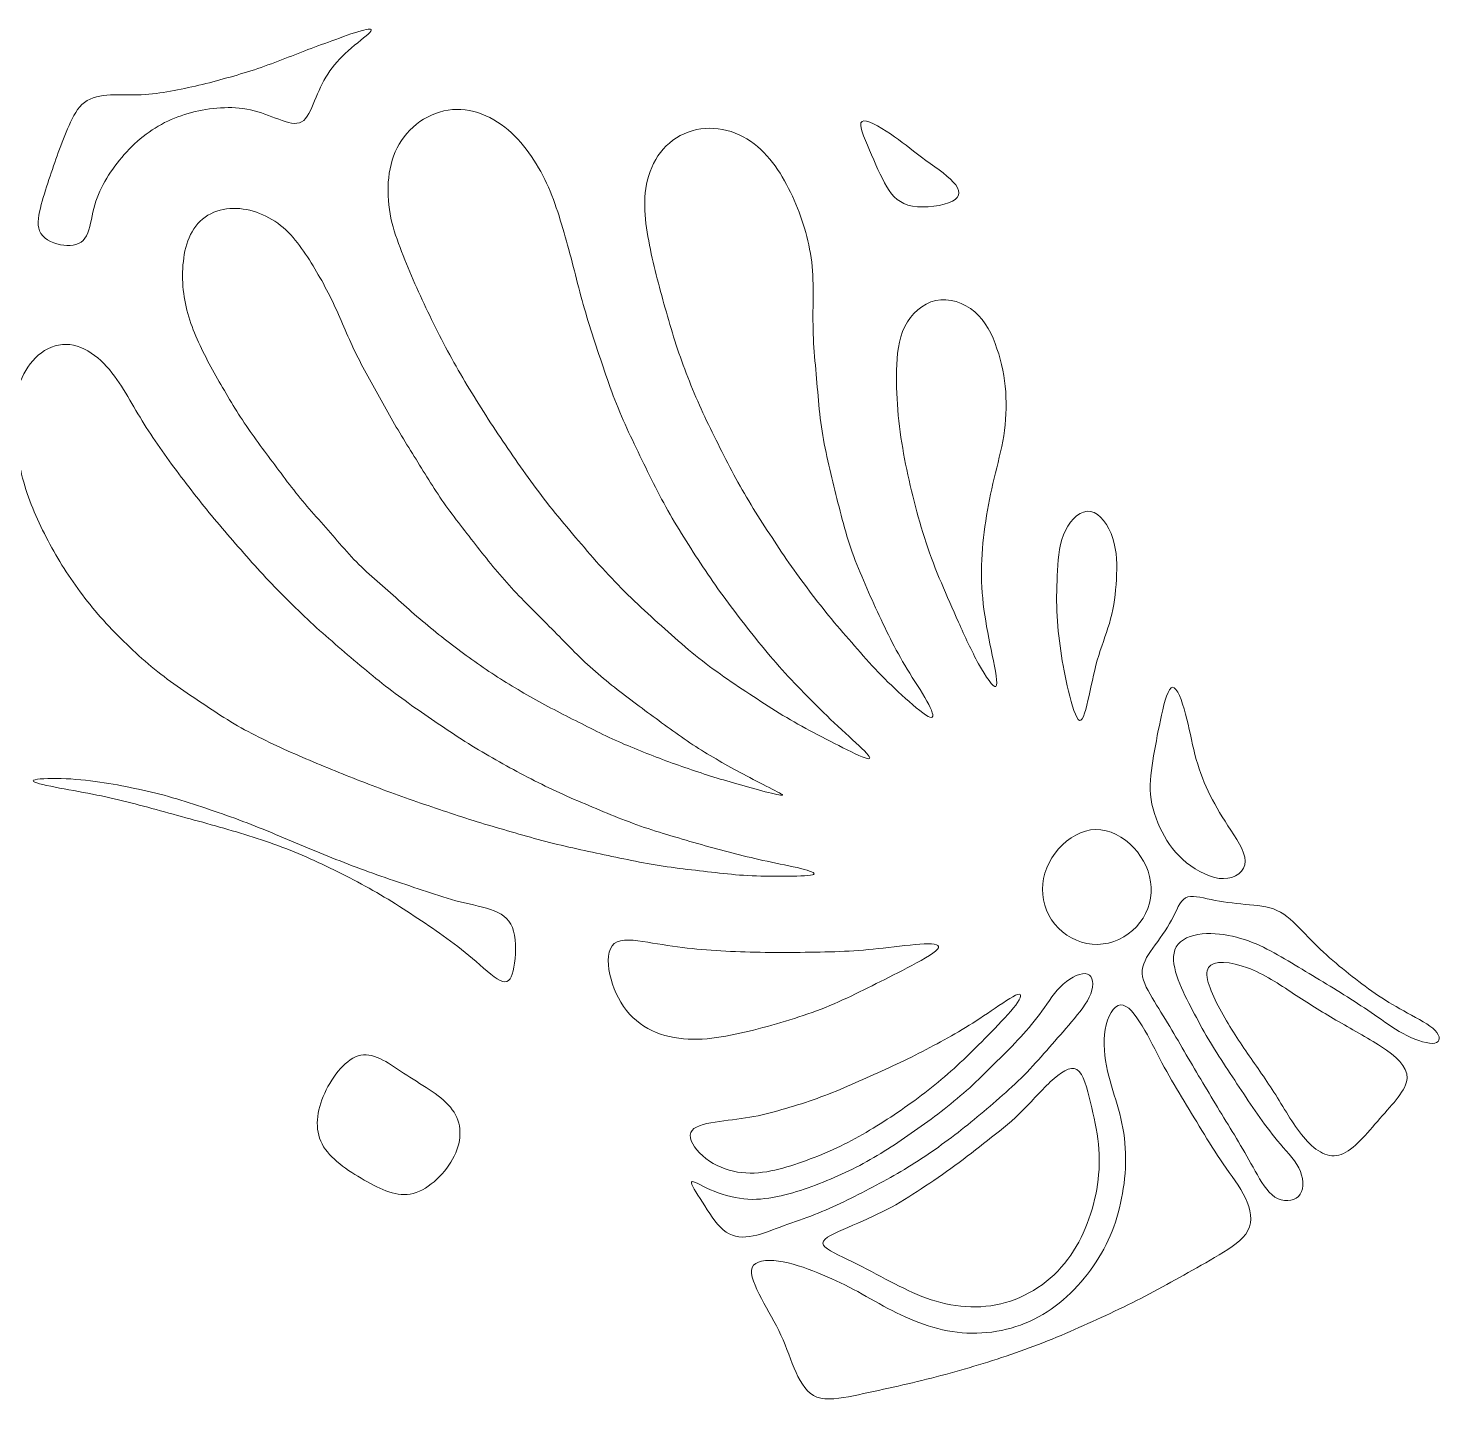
# Model space of a CAD drawing. Header units: inches. Extents: x 36 to 189, y -75 to 56.
# Drawn here: x 75.443 to 77.058, y 50.448 to 52.018 of the extents above; entities that cross this region are included whole.
import ezdxf

# ---------------------------------------------------------------- set-up
doc = ezdxf.new("R2010")
doc.units = ezdxf.units.IN
doc.layers.add('13_CONCEPT_ICON', color=7, linetype='Continuous', lineweight=15)

# ---------------------------------------------------------------- blocks, each defined once
blk = doc.blocks.new('CONCEPT_ICON_01_SCALLOP')
at = {"layer": '13_CONCEPT_ICON'}
for points, knots in [([(49.3286, 43.9895), (49.3022, 44.0313), (49.3108, 44.0896), (49.3253, 44.1496), (49.3397, 44.2096), (49.36, 44.2713), (49.3795, 44.3302), (49.399, 44.3891), (49.4178, 44.4452), (49.4383, 44.5022), (49.4589, 44.5592), (49.4812, 44.6171), (49.5066, 44.6737), (49.532, 44.7303), (49.5604, 44.7854), (49.6039, 44.8187), (49.6474, 44.852), (49.706, 44.8634), (49.7689, 44.8666), (49.8319, 44.8697), (49.8992, 44.8645), (49.9631, 44.8669), (50.0271, 44.8692), (50.0875, 44.8791), (50.1478, 44.8901), (50.208, 44.9011), (50.2679, 44.9133), (50.3273, 44.9272), (50.3866, 44.9412), (50.4454, 44.9569), (50.5039, 44.9733), (50.5624, 44.9896), (50.6206, 45.0066), (50.6783, 45.0258), (50.7359, 45.0449), (50.793, 45.0661), (50.8494, 45.0877), (50.9058, 45.1092), (50.9614, 45.131), (51.0173, 45.1524), (51.0731, 45.1737), (51.1291, 45.1945), (51.1925, 45.2174), (51.2558, 45.2404), (51.3266, 45.2655), (51.3701, 45.2767), (51.4136, 45.2879), (51.4298, 45.2851), (51.4075, 45.2612), (51.3852, 45.2373), (51.3244, 45.1924), (51.2723, 45.1459), (51.2202, 45.0995), (51.1769, 45.0516), (51.1425, 44.9984), (51.1082, 44.9452), (51.083, 44.8868), (51.0594, 44.8293), (51.0357, 44.7718), (51.0137, 44.7153), (50.977, 44.6952), (50.9404, 44.6751), (50.889, 44.6915), (50.8327, 44.7121), (50.7765, 44.7328), (50.7152, 44.7578), (50.653, 44.7716), (50.5907, 44.7854), (50.5274, 44.788), (50.4649, 44.7842), (50.4023, 44.7804), (50.3406, 44.7702), (50.2813, 44.7547), (50.222, 44.7391), (50.1651, 44.7182), (50.1108, 44.6907), (50.0564, 44.6631), (50.0046, 44.6289), (49.9566, 44.5886), (49.9086, 44.5482), (49.8645, 44.5016), (49.825, 44.453), (49.7854, 44.4043), (49.7505, 44.3536), (49.7221, 44.2993), (49.6937, 44.245), (49.6718, 44.1872), (49.6574, 44.1254), (49.6429, 44.0637), (49.6359, 43.998), (49.6073, 43.9592), (49.5787, 43.9204), (49.5284, 43.9085), (49.4725, 43.9153), (49.4166, 43.9221), (49.3551, 43.9476), (49.3286, 43.9895)], [0, 0, 0, 0, 0.03125, 0.03125, 0.03125, 0.0625, 0.0625, 0.0625, 0.09375, 0.09375, 0.09375, 0.125, 0.125, 0.125, 0.15625, 0.15625, 0.15625, 0.1875, 0.1875, 0.1875, 0.21875, 0.21875, 0.21875, 0.25, 0.25, 0.25, 0.28125, 0.28125, 0.28125, 0.3125, 0.3125, 0.3125, 0.34375, 0.34375, 0.34375, 0.375, 0.375, 0.375, 0.40625, 0.40625, 0.40625, 0.4375, 0.4375, 0.4375, 0.46875, 0.46875, 0.46875, 0.5, 0.5, 0.5, 0.53125, 0.53125, 0.53125, 0.5625, 0.5625, 0.5625, 0.59375, 0.59375, 0.59375, 0.625, 0.625, 0.625, 0.65625, 0.65625, 0.65625, 0.6875, 0.6875, 0.6875, 0.71875, 0.71875, 0.71875, 0.75, 0.75, 0.75, 0.78125, 0.78125, 0.78125, 0.8125, 0.8125, 0.8125, 0.84375, 0.84375, 0.84375, 0.875, 0.875, 0.875, 0.90625, 0.90625, 0.90625, 0.9375, 0.9375, 0.9375, 0.96875, 0.96875, 0.96875, 1, 1, 1, 1]), ([(51.9301, 44.7733), (52.0025, 44.7795), (52.0758, 44.7647), (52.1428, 44.7346), (52.2099, 44.7045), (52.2708, 44.6592), (52.3239, 44.6064), (52.3769, 44.5536), (52.4221, 44.4934), (52.4608, 44.4298), (52.4995, 44.3662), (52.5317, 44.2994), (52.5588, 44.2308), (52.5859, 44.1622), (52.6078, 44.0919), (52.6286, 44.0212), (52.6494, 43.9505), (52.669, 43.8794), (52.6876, 43.808), (52.7062, 43.7365), (52.7239, 43.6647), (52.7432, 43.5934), (52.7626, 43.5222), (52.7836, 43.4515), (52.8058, 43.3813), (52.828, 43.3111), (52.8513, 43.2413), (52.8748, 43.1715), (52.8982, 43.1018), (52.9219, 43.0321), (52.948, 42.9633), (52.9742, 42.8944), (53.0029, 42.8265), (53.0333, 42.7592), (53.0638, 42.6919), (53.096, 42.6253), (53.1284, 42.5587), (53.1609, 42.492), (53.1936, 42.4255), (53.2277, 42.3596), (53.2618, 42.2938), (53.2973, 42.2286), (53.3351, 42.1647), (53.3728, 42.1007), (53.4129, 42.0378), (53.4534, 41.9752), (53.4938, 41.9126), (53.5347, 41.8502), (53.5773, 41.7887), (53.62, 41.7272), (53.6643, 41.6666), (53.7097, 41.6065), (53.7551, 41.5463), (53.8016, 41.4867), (53.849, 41.4274), (53.8965, 41.3681), (53.9449, 41.3092), (53.9958, 41.252), (54.0467, 41.1948), (54.1001, 41.1395), (54.1536, 41.0845), (54.2071, 41.0294), (54.2606, 40.9748), (54.3217, 40.9168), (54.3829, 40.8588), (54.4515, 40.7976), (54.5016, 40.7498), (54.5517, 40.7019), (54.5831, 40.6675), (54.5632, 40.6674), (54.5432, 40.6674), (54.4719, 40.7017), (54.4002, 40.7374), (54.3286, 40.7731), (54.2566, 40.8102), (54.1893, 40.8464), (54.1221, 40.8826), (54.0596, 40.9179), (53.9972, 40.9561), (53.9348, 40.9943), (53.8725, 41.0354), (53.8102, 41.0765), (53.748, 41.1177), (53.6856, 41.1588), (53.6246, 41.2021), (53.5636, 41.2454), (53.5038, 41.291), (53.4454, 41.3393), (53.3871, 41.3876), (53.3301, 41.4387), (53.273, 41.4897), (53.2159, 41.5407), (53.1587, 41.5916), (53.1025, 41.6447), (53.0462, 41.6978), (52.9908, 41.753), (52.9376, 41.8094), (52.8845, 41.8657), (52.8335, 41.9232), (52.7835, 41.981), (52.7334, 42.0388), (52.6843, 42.097), (52.6356, 42.1554), (52.587, 42.2138), (52.5388, 42.2724), (52.493, 42.3323), (52.4472, 42.3922), (52.4038, 42.4532), (52.3608, 42.5146), (52.3179, 42.5759), (52.2754, 42.6375), (52.2338, 42.6995), (52.1922, 42.7614), (52.1513, 42.8238), (52.1115, 42.8868), (52.0717, 42.9497), (52.033, 43.0132), (51.9955, 43.0773), (51.958, 43.1413), (51.9217, 43.206), (51.8869, 43.2715), (51.8522, 43.337), (51.819, 43.4033), (51.7868, 43.47), (51.7547, 43.5367), (51.7236, 43.6038), (51.6939, 43.6713), (51.6642, 43.7388), (51.6359, 43.8067), (51.6093, 43.8753), (51.5826, 43.9439), (51.5576, 44.0132), (51.5419, 44.0866), (51.5263, 44.1599), (51.52, 44.2374), (51.5253, 44.3135), (51.5306, 44.3897), (51.5474, 44.4645), (51.5809, 44.5307), (51.6143, 44.597), (51.6643, 44.6547), (51.7252, 44.6972), (51.786, 44.7397), (51.8576, 44.7671), (51.9301, 44.7733)], [0, 0, 0, 0, 0.020833, 0.020833, 0.020833, 0.041667, 0.041667, 0.041667, 0.0625, 0.0625, 0.0625, 0.083333, 0.083333, 0.083333, 0.104167, 0.104167, 0.104167, 0.125, 0.125, 0.125, 0.145833, 0.145833, 0.145833, 0.166667, 0.166667, 0.166667, 0.1875, 0.1875, 0.1875, 0.208333, 0.208333, 0.208333, 0.229167, 0.229167, 0.229167, 0.25, 0.25, 0.25, 0.270833, 0.270833, 0.270833, 0.291667, 0.291667, 0.291667, 0.3125, 0.3125, 0.3125, 0.333333, 0.333333, 0.333333, 0.354167, 0.354167, 0.354167, 0.375, 0.375, 0.375, 0.395833, 0.395833, 0.395833, 0.416667, 0.416667, 0.416667, 0.4375, 0.4375, 0.4375, 0.458333, 0.458333, 0.458333, 0.479167, 0.479167, 0.479167, 0.5, 0.5, 0.5, 0.520833, 0.520833, 0.520833, 0.541667, 0.541667, 0.541667, 0.5625, 0.5625, 0.5625, 0.583333, 0.583333, 0.583333, 0.604167, 0.604167, 0.604167, 0.625, 0.625, 0.625, 0.645833, 0.645833, 0.645833, 0.666667, 0.666667, 0.666667, 0.6875, 0.6875, 0.6875, 0.708333, 0.708333, 0.708333, 0.729167, 0.729167, 0.729167, 0.75, 0.75, 0.75, 0.770833, 0.770833, 0.770833, 0.791667, 0.791667, 0.791667, 0.8125, 0.8125, 0.8125, 0.833333, 0.833333, 0.833333, 0.854167, 0.854167, 0.854167, 0.875, 0.875, 0.875, 0.895833, 0.895833, 0.895833, 0.916667, 0.916667, 0.916667, 0.9375, 0.9375, 0.9375, 0.958333, 0.958333, 0.958333, 0.979167, 0.979167, 0.979167, 1, 1, 1, 1]), ([(53.4464, 44.64), (53.5169, 44.6605), (53.5943, 44.6599), (53.6658, 44.6416), (53.7373, 44.6233), (53.803, 44.5873), (53.8593, 44.5397), (53.9155, 44.4921), (53.9624, 44.4331), (54.002, 44.3707), (54.0416, 44.3084), (54.0741, 44.2428), (54.102, 44.1758), (54.13, 44.1089), (54.1534, 44.0405), (54.1715, 43.9703), (54.1895, 43.9), (54.2021, 43.8279), (54.2075, 43.7533), (54.213, 43.6787), (54.2112, 43.6016), (54.2106, 43.5248), (54.21, 43.4481), (54.2105, 43.3716), (54.2146, 43.2964), (54.2188, 43.2212), (54.2265, 43.1472), (54.2331, 43.0728), (54.2397, 42.9984), (54.245, 42.9237), (54.2534, 42.85), (54.2618, 42.7763), (54.2732, 42.7037), (54.2873, 42.632), (54.3015, 42.5603), (54.3185, 42.4895), (54.3356, 42.4188), (54.3528, 42.3482), (54.3702, 42.2776), (54.3886, 42.2074), (54.407, 42.1371), (54.4265, 42.0672), (54.4498, 41.9988), (54.4732, 41.9303), (54.5004, 41.8632), (54.529, 41.7965), (54.5576, 41.7297), (54.5875, 41.6632), (54.6178, 41.5974), (54.6482, 41.5317), (54.679, 41.4667), (54.712, 41.4029), (54.7449, 41.3391), (54.78, 41.2766), (54.8222, 41.2083), (54.8644, 41.1401), (54.9136, 41.0663), (54.9421, 41.0113), (54.9706, 40.9564), (54.9784, 40.9204), (54.95, 40.9299), (54.9215, 40.9394), (54.8569, 40.9945), (54.7955, 41.0495), (54.7341, 41.1045), (54.676, 41.1595), (54.6231, 41.2147), (54.5702, 41.2699), (54.5225, 41.3252), (54.4736, 41.3812), (54.4248, 41.4372), (54.3748, 41.4939), (54.3271, 41.5516), (54.2794, 41.6093), (54.234, 41.6681), (54.1893, 41.7272), (54.1447, 41.7863), (54.1006, 41.8457), (54.0586, 41.906), (54.0165, 41.9664), (53.9764, 42.0276), (53.9366, 42.0891), (53.8967, 42.1505), (53.857, 42.2121), (53.8188, 42.2745), (53.7806, 42.3368), (53.7439, 42.3998), (53.7094, 42.464), (53.6749, 42.5282), (53.6426, 42.5935), (53.6103, 42.6588), (53.5779, 42.724), (53.5455, 42.7893), (53.5149, 42.8552), (53.4844, 42.9211), (53.4557, 42.9877), (53.4289, 43.0549), (53.402, 43.1221), (53.3772, 43.19), (53.3543, 43.2587), (53.3315, 43.3273), (53.3108, 43.3967), (53.2907, 43.4662), (53.2705, 43.5358), (53.251, 43.6055), (53.2327, 43.6756), (53.2145, 43.7457), (53.1976, 43.8162), (53.1824, 43.8882), (53.1672, 43.9601), (53.1539, 44.0334), (53.1486, 44.1078), (53.1434, 44.1822), (53.1463, 44.2577), (53.1643, 44.3294), (53.1822, 44.4011), (53.2153, 44.4689), (53.2637, 44.5236), (53.3121, 44.5782), (53.3758, 44.6196), (53.4464, 44.64)], [0, 0, 0, 0, 0.025, 0.025, 0.025, 0.05, 0.05, 0.05, 0.075, 0.075, 0.075, 0.1, 0.1, 0.1, 0.125, 0.125, 0.125, 0.15, 0.15, 0.15, 0.175, 0.175, 0.175, 0.2, 0.2, 0.2, 0.225, 0.225, 0.225, 0.25, 0.25, 0.25, 0.275, 0.275, 0.275, 0.3, 0.3, 0.3, 0.325, 0.325, 0.325, 0.35, 0.35, 0.35, 0.375, 0.375, 0.375, 0.4, 0.4, 0.4, 0.425, 0.425, 0.425, 0.45, 0.45, 0.45, 0.475, 0.475, 0.475, 0.5, 0.5, 0.5, 0.525, 0.525, 0.525, 0.55, 0.55, 0.55, 0.575, 0.575, 0.575, 0.6, 0.6, 0.6, 0.625, 0.625, 0.625, 0.65, 0.65, 0.65, 0.675, 0.675, 0.675, 0.7, 0.7, 0.7, 0.725, 0.725, 0.725, 0.75, 0.75, 0.75, 0.775, 0.775, 0.775, 0.8, 0.8, 0.8, 0.825, 0.825, 0.825, 0.85, 0.85, 0.85, 0.875, 0.875, 0.875, 0.9, 0.9, 0.9, 0.925, 0.925, 0.925, 0.95, 0.95, 0.95, 0.975, 0.975, 0.975, 1, 1, 1, 1]), ([(54.5204, 44.6979), (54.496, 44.6811), (54.532, 44.6003), (54.5676, 44.5175), (54.6033, 44.4346), (54.6386, 44.3498), (54.6775, 44.2854), (54.7165, 44.2211), (54.7591, 44.1773), (54.8389, 44.1631), (54.9188, 44.1489), (55.0359, 44.1643), (55.0919, 44.1935), (55.1479, 44.2226), (55.1428, 44.2656), (55.0978, 44.3148), (55.0529, 44.3641), (54.9681, 44.4198), (54.8976, 44.4718), (54.827, 44.5238), (54.7707, 44.5722), (54.7001, 44.6199), (54.6296, 44.6677), (54.5448, 44.7148), (54.5204, 44.6979)], [0, 0, 0, 0, 0.125, 0.125, 0.125, 0.25, 0.25, 0.25, 0.375, 0.375, 0.375, 0.5, 0.5, 0.5, 0.625, 0.625, 0.625, 0.75, 0.75, 0.75, 0.875, 0.875, 0.875, 1, 1, 1, 1]), ([(50.5449, 44.1485), (50.6014, 44.1496), (50.658, 44.1378), (50.7117, 44.1168), (50.7653, 44.0957), (50.816, 44.0653), (50.8604, 44.0273), (50.9048, 43.9892), (50.9429, 43.9436), (50.9772, 43.8958), (51.0115, 43.8481), (51.0421, 43.7983), (51.0715, 43.7481), (51.1008, 43.6979), (51.1288, 43.6473), (51.1546, 43.5957), (51.1804, 43.5442), (51.204, 43.4916), (51.227, 43.4388), (51.25, 43.386), (51.2724, 43.333), (51.2967, 43.2807), (51.3211, 43.2285), (51.3474, 43.1769), (51.3749, 43.1259), (51.4023, 43.075), (51.4309, 43.0247), (51.4589, 42.974), (51.4868, 42.9234), (51.5141, 42.8724), (51.5427, 42.822), (51.5713, 42.7717), (51.6013, 42.722), (51.6317, 42.6725), (51.662, 42.623), (51.6927, 42.5738), (51.7232, 42.5245), (51.7537, 42.4751), (51.7841, 42.4256), (51.8157, 42.3768), (51.8474, 42.328), (51.8805, 42.2799), (51.9152, 42.2326), (51.9499, 42.1853), (51.9862, 42.1389), (52.0224, 42.0923), (52.0585, 42.0458), (52.0945, 41.9991), (52.1312, 41.9528), (52.1679, 41.9064), (52.2052, 41.8604), (52.2442, 41.8153), (52.2833, 41.7702), (52.3241, 41.726), (52.3663, 41.6826), (52.4084, 41.6392), (52.4519, 41.5965), (52.495, 41.5536), (52.5381, 41.5106), (52.5807, 41.4673), (52.6232, 41.4238), (52.6658, 41.3803), (52.7081, 41.3365), (52.7516, 41.2948), (52.7952, 41.2532), (52.8399, 41.2137), (52.8855, 41.1758), (52.9311, 41.1379), (52.9776, 41.1018), (53.0242, 41.0661), (53.0709, 41.0304), (53.1177, 40.9952), (53.1648, 40.9605), (53.2119, 40.9258), (53.2592, 40.8915), (53.3067, 40.8572), (53.3542, 40.8229), (53.4019, 40.7885), (53.4504, 40.7564), (53.4989, 40.7244), (53.5483, 40.6946), (53.5977, 40.6661), (53.6471, 40.6376), (53.6965, 40.6103), (53.7502, 40.5812), (53.8038, 40.5521), (53.8617, 40.5212), (53.9144, 40.4946), (53.9672, 40.468), (54.0149, 40.4458), (54.0185, 40.4389), (54.0222, 40.432), (53.9818, 40.4405), (53.9291, 40.454), (53.8764, 40.4675), (53.8114, 40.486), (53.7517, 40.5029), (53.692, 40.5198), (53.6375, 40.535), (53.5834, 40.5517), (53.5293, 40.5683), (53.4755, 40.5864), (53.4214, 40.605), (53.3674, 40.6236), (53.3132, 40.6427), (53.2594, 40.6628), (53.2056, 40.6829), (53.1522, 40.704), (53.099, 40.7257), (53.0459, 40.7474), (52.9929, 40.7696), (52.9407, 40.7938), (52.8884, 40.818), (52.8368, 40.8441), (52.7852, 40.8701), (52.7336, 40.8961), (52.6819, 40.9219), (52.6305, 40.9484), (52.5792, 40.9748), (52.5281, 41.0019), (52.4775, 41.0297), (52.4269, 41.0576), (52.3767, 41.0862), (52.327, 41.1159), (52.2774, 41.1456), (52.2282, 41.1764), (52.1797, 41.2084), (52.1312, 41.2405), (52.0833, 41.2738), (52.036, 41.308), (51.9886, 41.3422), (51.9417, 41.3773), (51.8952, 41.4133), (51.8488, 41.4493), (51.8029, 41.4864), (51.7575, 41.5244), (51.712, 41.5624), (51.6671, 41.6014), (51.6226, 41.6414), (51.5782, 41.6813), (51.5342, 41.7223), (51.4893, 41.7618), (51.4443, 41.8014), (51.3984, 41.8395), (51.3553, 41.8807), (51.3121, 41.922), (51.2718, 41.9663), (51.2323, 42.0113), (51.1928, 42.0562), (51.1541, 42.1018), (51.1146, 42.1467), (51.075, 42.1917), (51.0347, 42.2359), (50.9964, 42.2813), (50.9582, 42.3267), (50.9221, 42.3732), (50.8866, 42.42), (50.8511, 42.4669), (50.8162, 42.514), (50.7811, 42.5611), (50.7459, 42.6081), (50.7106, 42.655), (50.6766, 42.7026), (50.6426, 42.7502), (50.6099, 42.7984), (50.5787, 42.8474), (50.5475, 42.8964), (50.5178, 42.9462), (50.4885, 42.9962), (50.4592, 43.0462), (50.4302, 43.0964), (50.4027, 43.1472), (50.3752, 43.1979), (50.3492, 43.2492), (50.3256, 43.3015), (50.302, 43.3538), (50.2808, 43.4071), (50.264, 43.4622), (50.2472, 43.5172), (50.2348, 43.5739), (50.2286, 43.633), (50.2224, 43.6921), (50.2224, 43.7534), (50.2291, 43.8133), (50.2357, 43.8732), (50.2489, 43.9316), (50.2745, 43.9823), (50.3, 44.0331), (50.3377, 44.0762), (50.3848, 44.1048), (50.4319, 44.1334), (50.4883, 44.1474), (50.5449, 44.1485)], [0, 0, 0, 0, 0.015625, 0.015625, 0.015625, 0.03125, 0.03125, 0.03125, 0.046875, 0.046875, 0.046875, 0.0625, 0.0625, 0.0625, 0.078125, 0.078125, 0.078125, 0.09375, 0.09375, 0.09375, 0.109375, 0.109375, 0.109375, 0.125, 0.125, 0.125, 0.140625, 0.140625, 0.140625, 0.15625, 0.15625, 0.15625, 0.171875, 0.171875, 0.171875, 0.1875, 0.1875, 0.1875, 0.203125, 0.203125, 0.203125, 0.21875, 0.21875, 0.21875, 0.234375, 0.234375, 0.234375, 0.25, 0.25, 0.25, 0.265625, 0.265625, 0.265625, 0.28125, 0.28125, 0.28125, 0.296875, 0.296875, 0.296875, 0.3125, 0.3125, 0.3125, 0.328125, 0.328125, 0.328125, 0.34375, 0.34375, 0.34375, 0.359375, 0.359375, 0.359375, 0.375, 0.375, 0.375, 0.390625, 0.390625, 0.390625, 0.40625, 0.40625, 0.40625, 0.421875, 0.421875, 0.421875, 0.4375, 0.4375, 0.4375, 0.453125, 0.453125, 0.453125, 0.46875, 0.46875, 0.46875, 0.484375, 0.484375, 0.484375, 0.5, 0.5, 0.5, 0.515625, 0.515625, 0.515625, 0.53125, 0.53125, 0.53125, 0.546875, 0.546875, 0.546875, 0.5625, 0.5625, 0.5625, 0.578125, 0.578125, 0.578125, 0.59375, 0.59375, 0.59375, 0.609375, 0.609375, 0.609375, 0.625, 0.625, 0.625, 0.640625, 0.640625, 0.640625, 0.65625, 0.65625, 0.65625, 0.671875, 0.671875, 0.671875, 0.6875, 0.6875, 0.6875, 0.703125, 0.703125, 0.703125, 0.71875, 0.71875, 0.71875, 0.734375, 0.734375, 0.734375, 0.75, 0.75, 0.75, 0.765625, 0.765625, 0.765625, 0.78125, 0.78125, 0.78125, 0.796875, 0.796875, 0.796875, 0.8125, 0.8125, 0.8125, 0.828125, 0.828125, 0.828125, 0.84375, 0.84375, 0.84375, 0.859375, 0.859375, 0.859375, 0.875, 0.875, 0.875, 0.890625, 0.890625, 0.890625, 0.90625, 0.90625, 0.90625, 0.921875, 0.921875, 0.921875, 0.9375, 0.9375, 0.9375, 0.953125, 0.953125, 0.953125, 0.96875, 0.96875, 0.96875, 0.984375, 0.984375, 0.984375, 1, 1, 1, 1]), ([(54.987, 43.5653), (55.0705, 43.5831), (55.1652, 43.5534), (55.2335, 43.4952), (55.3019, 43.4369), (55.3438, 43.3501), (55.3738, 43.2612), (55.4039, 43.1723), (55.422, 43.0812), (55.4288, 42.9885), (55.4355, 42.8959), (55.4308, 42.8016), (55.4162, 42.7103), (55.4016, 42.619), (55.3771, 42.5308), (55.3559, 42.4418), (55.3347, 42.3528), (55.3169, 42.2631), (55.3029, 42.171), (55.2889, 42.0788), (55.2786, 41.9843), (55.2761, 41.8914), (55.2736, 41.7985), (55.2788, 41.7072), (55.2915, 41.612), (55.3043, 41.5168), (55.3246, 41.4175), (55.3439, 41.3223), (55.3632, 41.2271), (55.3816, 41.1358), (55.3666, 41.1254), (55.3517, 41.1149), (55.3034, 41.1852), (55.2579, 41.2674), (55.2125, 41.3497), (55.1699, 41.444), (55.1309, 41.5308), (55.0919, 41.6177), (55.0565, 41.6971), (55.022, 41.7795), (54.9876, 41.8619), (54.9541, 41.9472), (54.9254, 42.0337), (54.8966, 42.1203), (54.8724, 42.2081), (54.85, 42.2965), (54.8276, 42.3849), (54.807, 42.4739), (54.7899, 42.564), (54.7727, 42.6542), (54.759, 42.7453), (54.7499, 42.8388), (54.7408, 42.9322), (54.7363, 43.0279), (54.7386, 43.1247), (54.7409, 43.2214), (54.75, 43.3192), (54.7907, 43.4007), (54.8314, 43.4822), (54.9036, 43.5475), (54.987, 43.5653)], [0, 0, 0, 0, 0.05, 0.05, 0.05, 0.1, 0.1, 0.1, 0.15, 0.15, 0.15, 0.2, 0.2, 0.2, 0.25, 0.25, 0.25, 0.3, 0.3, 0.3, 0.35, 0.35, 0.35, 0.4, 0.4, 0.4, 0.45, 0.45, 0.45, 0.5, 0.5, 0.5, 0.55, 0.55, 0.55, 0.6, 0.6, 0.6, 0.65, 0.65, 0.65, 0.7, 0.7, 0.7, 0.75, 0.75, 0.75, 0.8, 0.8, 0.8, 0.85, 0.85, 0.85, 0.9, 0.9, 0.9, 0.95, 0.95, 0.95, 1, 1, 1, 1]), ([(49.464, 43.2877), (49.5264, 43.293), (49.5907, 43.2711), (49.6472, 43.2337), (49.7037, 43.1963), (49.7524, 43.1436), (49.7937, 43.0877), (49.8351, 43.0318), (49.8692, 42.9728), (49.9034, 42.9143), (49.9376, 42.8559), (49.972, 42.7981), (50.0088, 42.7412), (50.0455, 42.6844), (50.0846, 42.6285), (50.1246, 42.5731), (50.1646, 42.5178), (50.2056, 42.4629), (50.2472, 42.4083), (50.2888, 42.3537), (50.3309, 42.2993), (50.3746, 42.2458), (50.4183, 42.1922), (50.4635, 42.1394), (50.5088, 42.0867), (50.554, 42.034), (50.5994, 41.9813), (50.6456, 41.9291), (50.6919, 41.877), (50.7391, 41.8253), (50.7879, 41.7741), (50.8366, 41.723), (50.8868, 41.6723), (50.9374, 41.623), (50.988, 41.5736), (51.0391, 41.5255), (51.091, 41.479), (51.1429, 41.4326), (51.1956, 41.3877), (51.2483, 41.3427), (51.301, 41.2977), (51.3536, 41.2525), (51.4069, 41.2085), (51.4602, 41.1646), (51.5142, 41.1219), (51.5689, 41.0808), (51.6236, 41.0397), (51.6791, 41.0002), (51.7349, 40.9615), (51.7907, 40.9227), (51.8469, 40.8846), (51.9034, 40.847), (51.9599, 40.8094), (52.0166, 40.7723), (52.0743, 40.737), (52.1319, 40.7017), (52.1904, 40.6681), (52.2494, 40.6355), (52.3084, 40.6028), (52.3679, 40.5711), (52.4278, 40.5403), (52.4877, 40.5094), (52.548, 40.4795), (52.6091, 40.4515), (52.6702, 40.4236), (52.7319, 40.3977), (52.7936, 40.3717), (52.8554, 40.3456), (52.917, 40.3193), (52.9792, 40.2947), (53.0414, 40.27), (53.1042, 40.247), (53.1676, 40.2258), (53.2311, 40.2047), (53.2952, 40.1855), (53.3596, 40.1665), (53.424, 40.1475), (53.4886, 40.1288), (53.5529, 40.1109), (53.6172, 40.0931), (53.6811, 40.0761), (53.7455, 40.06), (53.8099, 40.0439), (53.8748, 40.0287), (53.9475, 40.0133), (54.0203, 39.9978), (54.1009, 39.9821), (54.1543, 39.9679), (54.2076, 39.9537), (54.2337, 39.9409), (54.207, 39.9336), (54.1803, 39.9264), (54.1009, 39.9247), (54.0232, 39.9243), (53.9456, 39.9238), (53.8696, 39.9247), (53.7985, 39.9288), (53.7274, 39.9328), (53.6611, 39.94), (53.5938, 39.9474), (53.5266, 39.9549), (53.4584, 39.9627), (53.3904, 39.9713), (53.3224, 39.9798), (53.2547, 39.9892), (53.1878, 40.0007), (53.1209, 40.0122), (53.0549, 40.0259), (52.9889, 40.0397), (52.9229, 40.0535), (52.857, 40.0675), (52.7911, 40.0816), (52.7252, 40.0958), (52.6593, 40.1101), (52.594, 40.126), (52.5288, 40.1419), (52.4641, 40.1595), (52.3996, 40.1776), (52.3351, 40.1958), (52.2708, 40.2144), (52.2065, 40.2334), (52.1423, 40.2524), (52.0782, 40.2716), (52.0145, 40.292), (51.9509, 40.3123), (51.8876, 40.3338), (51.8242, 40.3552), (51.7609, 40.3766), (51.6975, 40.398), (51.6344, 40.4203), (51.5714, 40.4427), (51.5087, 40.4661), (51.4461, 40.4898), (51.3836, 40.5135), (51.3211, 40.5375), (51.2589, 40.5623), (51.1967, 40.587), (51.1348, 40.6126), (51.073, 40.6385), (51.0113, 40.6645), (50.9498, 40.6909), (50.8885, 40.7184), (50.8273, 40.7459), (50.7664, 40.7745), (50.7063, 40.8048), (50.6462, 40.835), (50.5868, 40.8669), (50.529, 40.9017), (50.4711, 40.9365), (50.4147, 40.9742), (50.3583, 41.0119), (50.3019, 41.0496), (50.2455, 41.0873), (50.19, 41.1265), (50.1344, 41.1658), (50.0798, 41.2067), (50.0267, 41.2508), (49.9736, 41.2949), (49.922, 41.3422), (49.8712, 41.3913), (49.8204, 41.4404), (49.7705, 41.4912), (49.7237, 41.5434), (49.6768, 41.5955), (49.633, 41.6489), (49.5917, 41.7036), (49.5504, 41.7582), (49.5115, 41.8141), (49.4752, 41.8714), (49.439, 41.9286), (49.4053, 41.9872), (49.3738, 42.0468), (49.3423, 42.1064), (49.3129, 42.1671), (49.2868, 42.2289), (49.2607, 42.2907), (49.2378, 42.3535), (49.2195, 42.4179), (49.2012, 42.4823), (49.1875, 42.5482), (49.1781, 42.6165), (49.1686, 42.6848), (49.1635, 42.7554), (49.1642, 42.8256), (49.1649, 42.8959), (49.1714, 42.9657), (49.1918, 43.0308), (49.2122, 43.096), (49.2464, 43.1564), (49.2937, 43.203), (49.3411, 43.2496), (49.4016, 43.2823), (49.464, 43.2877)], [0, 0, 0, 0, 0.015625, 0.015625, 0.015625, 0.03125, 0.03125, 0.03125, 0.046875, 0.046875, 0.046875, 0.0625, 0.0625, 0.0625, 0.078125, 0.078125, 0.078125, 0.09375, 0.09375, 0.09375, 0.109375, 0.109375, 0.109375, 0.125, 0.125, 0.125, 0.140625, 0.140625, 0.140625, 0.15625, 0.15625, 0.15625, 0.171875, 0.171875, 0.171875, 0.1875, 0.1875, 0.1875, 0.203125, 0.203125, 0.203125, 0.21875, 0.21875, 0.21875, 0.234375, 0.234375, 0.234375, 0.25, 0.25, 0.25, 0.265625, 0.265625, 0.265625, 0.28125, 0.28125, 0.28125, 0.296875, 0.296875, 0.296875, 0.3125, 0.3125, 0.3125, 0.328125, 0.328125, 0.328125, 0.34375, 0.34375, 0.34375, 0.359375, 0.359375, 0.359375, 0.375, 0.375, 0.375, 0.390625, 0.390625, 0.390625, 0.40625, 0.40625, 0.40625, 0.421875, 0.421875, 0.421875, 0.4375, 0.4375, 0.4375, 0.453125, 0.453125, 0.453125, 0.46875, 0.46875, 0.46875, 0.484375, 0.484375, 0.484375, 0.5, 0.5, 0.5, 0.515625, 0.515625, 0.515625, 0.53125, 0.53125, 0.53125, 0.546875, 0.546875, 0.546875, 0.5625, 0.5625, 0.5625, 0.578125, 0.578125, 0.578125, 0.59375, 0.59375, 0.59375, 0.609375, 0.609375, 0.609375, 0.625, 0.625, 0.625, 0.640625, 0.640625, 0.640625, 0.65625, 0.65625, 0.65625, 0.671875, 0.671875, 0.671875, 0.6875, 0.6875, 0.6875, 0.703125, 0.703125, 0.703125, 0.71875, 0.71875, 0.71875, 0.734375, 0.734375, 0.734375, 0.75, 0.75, 0.75, 0.765625, 0.765625, 0.765625, 0.78125, 0.78125, 0.78125, 0.796875, 0.796875, 0.796875, 0.8125, 0.8125, 0.8125, 0.828125, 0.828125, 0.828125, 0.84375, 0.84375, 0.84375, 0.859375, 0.859375, 0.859375, 0.875, 0.875, 0.875, 0.890625, 0.890625, 0.890625, 0.90625, 0.90625, 0.90625, 0.921875, 0.921875, 0.921875, 0.9375, 0.9375, 0.9375, 0.953125, 0.953125, 0.953125, 0.96875, 0.96875, 0.96875, 0.984375, 0.984375, 0.984375, 1, 1, 1, 1]), ([(55.8961, 40.9104), (55.8735, 40.9166), (55.847, 41.008), (55.8259, 41.0957), (55.8048, 41.1833), (55.789, 41.2672), (55.7768, 41.3505), (55.7645, 41.4338), (55.7558, 41.5166), (55.7526, 41.6007), (55.7494, 41.6848), (55.7517, 41.7701), (55.7568, 41.8585), (55.762, 41.9468), (55.7699, 42.0382), (55.8062, 42.112), (55.8424, 42.1858), (55.9069, 42.242), (55.9661, 42.2318), (56.0253, 42.2215), (56.0791, 42.1448), (56.1062, 42.0614), (56.1333, 41.978), (56.1337, 41.888), (56.1286, 41.8011), (56.1236, 41.7143), (56.1131, 41.6308), (56.0926, 41.5527), (56.0721, 41.4747), (56.0416, 41.4022), (56.0172, 41.3214), (55.9927, 41.2406), (55.9744, 41.1514), (55.9559, 41.0673), (55.9374, 40.9832), (55.9186, 40.9042), (55.8961, 40.9104)], [0, 0, 0, 0, 0.083333, 0.083333, 0.083333, 0.166667, 0.166667, 0.166667, 0.25, 0.25, 0.25, 0.333333, 0.333333, 0.333333, 0.416667, 0.416667, 0.416667, 0.5, 0.5, 0.5, 0.583333, 0.583333, 0.583333, 0.666667, 0.666667, 0.666667, 0.75, 0.75, 0.75, 0.833333, 0.833333, 0.833333, 0.916667, 0.916667, 0.916667, 1, 1, 1, 1]), ([(56.4845, 41.1198), (56.4572, 41.1185), (56.4341, 41.0311), (56.4146, 40.9439), (56.395, 40.8568), (56.379, 40.7698), (56.3645, 40.6861), (56.3501, 40.6025), (56.3372, 40.5222), (56.3447, 40.4413), (56.3521, 40.3604), (56.3799, 40.2788), (56.4178, 40.2052), (56.4557, 40.1315), (56.5039, 40.0658), (56.5728, 40.0102), (56.6418, 39.9545), (56.7316, 39.9091), (56.8068, 39.9093), (56.882, 39.9095), (56.9426, 39.9553), (56.9431, 40.0199), (56.9436, 40.0844), (56.8841, 40.1675), (56.834, 40.2439), (56.7839, 40.3202), (56.7434, 40.3898), (56.7092, 40.4627), (56.675, 40.5356), (56.6472, 40.612), (56.6259, 40.6941), (56.6047, 40.7762), (56.5899, 40.864), (56.5667, 40.9502), (56.5435, 41.0365), (56.5118, 41.1212), (56.4845, 41.1198)], [0, 0, 0, 0, 0.083333, 0.083333, 0.083333, 0.166667, 0.166667, 0.166667, 0.25, 0.25, 0.25, 0.333333, 0.333333, 0.333333, 0.416667, 0.416667, 0.416667, 0.5, 0.5, 0.5, 0.583333, 0.583333, 0.583333, 0.666667, 0.666667, 0.666667, 0.75, 0.75, 0.75, 0.833333, 0.833333, 0.833333, 0.916667, 0.916667, 0.916667, 1, 1, 1, 1]), ([(49.2788, 40.528), (49.2803, 40.5384), (49.3494, 40.5443), (49.4276, 40.5434), (49.5057, 40.5424), (49.5928, 40.5344), (49.6717, 40.524), (49.7506, 40.5135), (49.8213, 40.5005), (49.8928, 40.486), (49.9642, 40.4715), (50.0365, 40.4555), (50.1078, 40.4363), (50.1791, 40.417), (50.2494, 40.3945), (50.3194, 40.3715), (50.3894, 40.3485), (50.4591, 40.325), (50.5283, 40.3002), (50.5975, 40.2754), (50.6664, 40.2492), (50.7346, 40.2214), (50.8028, 40.1935), (50.8703, 40.164), (50.9383, 40.1353), (51.0062, 40.1067), (51.0744, 40.0789), (51.1428, 40.0516), (51.2112, 40.0242), (51.2798, 39.9973), (51.3488, 39.9715), (51.4179, 39.9458), (51.4874, 39.9213), (51.557, 39.8978), (51.6266, 39.8742), (51.6962, 39.8517), (51.7656, 39.8284), (51.835, 39.805), (51.9042, 39.781), (51.979, 39.7623), (52.0538, 39.7437), (52.1342, 39.7304), (52.1955, 39.7053), (52.2568, 39.6802), (52.299, 39.6433), (52.3175, 39.577), (52.336, 39.5108), (52.3308, 39.4152), (52.3193, 39.3492), (52.3077, 39.2831), (52.2897, 39.2467), (52.2486, 39.2585), (52.2076, 39.2703), (52.1434, 39.3305), (52.0807, 39.3846), (52.0179, 39.4388), (51.9565, 39.4871), (51.8954, 39.5315), (51.8343, 39.576), (51.7735, 39.6167), (51.7118, 39.6576), (51.6501, 39.6986), (51.5876, 39.7398), (51.5239, 39.7785), (51.4603, 39.8172), (51.3956, 39.8535), (51.3301, 39.8883), (51.2646, 39.9232), (51.1984, 39.9566), (51.1317, 39.9887), (51.065, 40.0207), (50.9978, 40.0514), (50.9296, 40.0792), (50.8614, 40.107), (50.7921, 40.1319), (50.7223, 40.1552), (50.6524, 40.1784), (50.582, 40.2), (50.5112, 40.2205), (50.4404, 40.2411), (50.3693, 40.2606), (50.2981, 40.2802), (50.2269, 40.2998), (50.1556, 40.3195), (50.0843, 40.339), (50.013, 40.3585), (49.9417, 40.3778), (49.8712, 40.3954), (49.8007, 40.413), (49.731, 40.4288), (49.6542, 40.444), (49.5774, 40.4591), (49.4936, 40.4735), (49.4186, 40.4881), (49.3436, 40.5028), (49.2773, 40.5176), (49.2788, 40.528)], [0, 0, 0, 0, 0.03125, 0.03125, 0.03125, 0.0625, 0.0625, 0.0625, 0.09375, 0.09375, 0.09375, 0.125, 0.125, 0.125, 0.15625, 0.15625, 0.15625, 0.1875, 0.1875, 0.1875, 0.21875, 0.21875, 0.21875, 0.25, 0.25, 0.25, 0.28125, 0.28125, 0.28125, 0.3125, 0.3125, 0.3125, 0.34375, 0.34375, 0.34375, 0.375, 0.375, 0.375, 0.40625, 0.40625, 0.40625, 0.4375, 0.4375, 0.4375, 0.46875, 0.46875, 0.46875, 0.5, 0.5, 0.5, 0.53125, 0.53125, 0.53125, 0.5625, 0.5625, 0.5625, 0.59375, 0.59375, 0.59375, 0.625, 0.625, 0.625, 0.65625, 0.65625, 0.65625, 0.6875, 0.6875, 0.6875, 0.71875, 0.71875, 0.71875, 0.75, 0.75, 0.75, 0.78125, 0.78125, 0.78125, 0.8125, 0.8125, 0.8125, 0.84375, 0.84375, 0.84375, 0.875, 0.875, 0.875, 0.90625, 0.90625, 0.90625, 0.9375, 0.9375, 0.9375, 0.96875, 0.96875, 0.96875, 1, 1, 1, 1]), ([(55.9986, 40.2199), (55.9116, 40.2184), (55.8254, 40.1682), (55.7631, 40.0972), (55.7007, 40.0261), (55.6622, 39.9343), (55.6614, 39.8431), (55.6606, 39.752), (55.6976, 39.6615), (55.7623, 39.5965), (55.8269, 39.5315), (55.9193, 39.4919), (56.0109, 39.4935), (56.1025, 39.4951), (56.1935, 39.5378), (56.2559, 39.605), (56.3184, 39.6722), (56.3525, 39.7638), (56.3486, 39.8548), (56.3447, 39.9459), (56.303, 40.0363), (56.2382, 40.1051), (56.1734, 40.174), (56.0856, 40.2213), (55.9986, 40.2199)], [0, 0, 0, 0, 0.125, 0.125, 0.125, 0.25, 0.25, 0.25, 0.375, 0.375, 0.375, 0.5, 0.5, 0.5, 0.625, 0.625, 0.625, 0.75, 0.75, 0.75, 0.875, 0.875, 0.875, 1, 1, 1, 1]), ([(56.5661, 39.7877), (56.6037, 39.8084), (56.6614, 39.7907), (56.7284, 39.777), (56.7953, 39.7632), (56.8715, 39.7533), (56.944, 39.7465), (57.0165, 39.7397), (57.0852, 39.736), (57.1444, 39.7086), (57.2035, 39.6813), (57.2531, 39.6303), (57.3033, 39.5787), (57.3536, 39.527), (57.4046, 39.4748), (57.4575, 39.4265), (57.5103, 39.3783), (57.5651, 39.334), (57.6198, 39.2912), (57.6745, 39.2484), (57.7291, 39.207), (57.7864, 39.1688), (57.8437, 39.1306), (57.9038, 39.0954), (57.97, 39.0594), (58.0363, 39.0233), (58.1088, 38.9863), (58.1444, 38.9494), (58.1799, 38.9126), (58.1785, 38.8758), (58.1416, 38.8687), (58.1047, 38.8615), (58.0323, 38.8838), (57.9663, 38.9166), (57.9003, 38.9494), (57.8408, 38.9927), (57.7828, 39.033), (57.7249, 39.0733), (57.6686, 39.1105), (57.6111, 39.1473), (57.5537, 39.1841), (57.4951, 39.2204), (57.4362, 39.2562), (57.3773, 39.2921), (57.318, 39.3275), (57.2591, 39.3629), (57.2001, 39.3983), (57.1414, 39.4336), (57.081, 39.4641), (57.0206, 39.4947), (56.9585, 39.5204), (56.8888, 39.5386), (56.8192, 39.5568), (56.742, 39.5674), (56.671, 39.5598), (56.6, 39.5521), (56.535, 39.5262), (56.5074, 39.4784), (56.4798, 39.4306), (56.4895, 39.3611), (56.5111, 39.2938), (56.5327, 39.2266), (56.5661, 39.1616), (56.5987, 39.0992), (56.6312, 39.0369), (56.6628, 38.9772), (56.697, 38.9182), (56.7312, 38.8592), (56.768, 38.8008), (56.8056, 38.7428), (56.8433, 38.6848), (56.8817, 38.627), (56.9199, 38.5694), (56.958, 38.5117), (56.9958, 38.4543), (57.0359, 38.398), (57.0759, 38.3418), (57.1183, 38.2868), (57.1662, 38.2308), (57.2142, 38.1749), (57.2676, 38.118), (57.2923, 38.0576), (57.3171, 37.9972), (57.3131, 37.9333), (57.2795, 37.8998), (57.2458, 37.8664), (57.1825, 37.8633), (57.1317, 37.8956), (57.0809, 37.9279), (57.0427, 37.9954), (57.0067, 38.0596), (56.9706, 38.1238), (56.9367, 38.1847), (56.9016, 38.2439), (56.8665, 38.3031), (56.8303, 38.3607), (56.7947, 38.4193), (56.759, 38.4778), (56.7239, 38.5372), (56.6887, 38.5965), (56.6534, 38.6558), (56.6181, 38.7149), (56.5835, 38.7739), (56.5489, 38.8329), (56.515, 38.8919), (56.4793, 38.9516), (56.4437, 39.0113), (56.4063, 39.0717), (56.3692, 39.1327), (56.332, 39.1937), (56.2951, 39.2551), (56.2921, 39.3103), (56.2892, 39.3655), (56.3203, 39.4145), (56.3595, 39.4699), (56.3986, 39.5253), (56.4459, 39.5872), (56.4783, 39.6476), (56.5108, 39.708), (56.5284, 39.767), (56.5661, 39.7877)], [0, 0, 0, 0, 0.025, 0.025, 0.025, 0.05, 0.05, 0.05, 0.075, 0.075, 0.075, 0.1, 0.1, 0.1, 0.125, 0.125, 0.125, 0.15, 0.15, 0.15, 0.175, 0.175, 0.175, 0.2, 0.2, 0.2, 0.225, 0.225, 0.225, 0.25, 0.25, 0.25, 0.275, 0.275, 0.275, 0.3, 0.3, 0.3, 0.325, 0.325, 0.325, 0.35, 0.35, 0.35, 0.375, 0.375, 0.375, 0.4, 0.4, 0.4, 0.425, 0.425, 0.425, 0.45, 0.45, 0.45, 0.475, 0.475, 0.475, 0.5, 0.5, 0.5, 0.525, 0.525, 0.525, 0.55, 0.55, 0.55, 0.575, 0.575, 0.575, 0.6, 0.6, 0.6, 0.625, 0.625, 0.625, 0.65, 0.65, 0.65, 0.675, 0.675, 0.675, 0.7, 0.7, 0.7, 0.725, 0.725, 0.725, 0.75, 0.75, 0.75, 0.775, 0.775, 0.775, 0.8, 0.8, 0.8, 0.825, 0.825, 0.825, 0.85, 0.85, 0.85, 0.875, 0.875, 0.875, 0.9, 0.9, 0.9, 0.925, 0.925, 0.925, 0.95, 0.95, 0.95, 0.975, 0.975, 0.975, 1, 1, 1, 1]), ([(52.9543, 39.4996), (52.9975, 39.5335), (53.0812, 39.5205), (53.1652, 39.5071), (53.2491, 39.4937), (53.3333, 39.4798), (53.4153, 39.4702), (53.4974, 39.4605), (53.5774, 39.455), (53.659, 39.451), (53.7406, 39.447), (53.8238, 39.4444), (53.9079, 39.4432), (53.9919, 39.4421), (54.0767, 39.4425), (54.1609, 39.4434), (54.2451, 39.4443), (54.3286, 39.4458), (54.4089, 39.4498), (54.4893, 39.4538), (54.5664, 39.4604), (54.6552, 39.4704), (54.744, 39.4804), (54.8445, 39.4938), (54.9139, 39.4963), (54.9834, 39.4989), (55.0218, 39.4905), (54.9973, 39.4623), (54.9728, 39.4341), (54.8854, 39.3861), (54.806, 39.3445), (54.7265, 39.3028), (54.655, 39.2676), (54.5842, 39.2323), (54.5135, 39.1971), (54.4434, 39.1619), (54.3711, 39.1299), (54.2989, 39.098), (54.2244, 39.0694), (54.1493, 39.0438), (54.0742, 39.0183), (53.9985, 38.9958), (53.9218, 38.9748), (53.8451, 38.9538), (53.7674, 38.9342), (53.6888, 38.919), (53.6102, 38.9037), (53.5308, 38.8926), (53.451, 38.8936), (53.3712, 38.8945), (53.291, 38.9073), (53.2187, 38.9367), (53.1465, 38.9661), (53.082, 39.012), (53.0312, 39.076), (52.9804, 39.14), (52.9432, 39.2221), (52.9259, 39.3035), (52.9085, 39.3849), (52.9111, 39.4657), (52.9543, 39.4996)], [0, 0, 0, 0, 0.05, 0.05, 0.05, 0.1, 0.1, 0.1, 0.15, 0.15, 0.15, 0.2, 0.2, 0.2, 0.25, 0.25, 0.25, 0.3, 0.3, 0.3, 0.35, 0.35, 0.35, 0.4, 0.4, 0.4, 0.45, 0.45, 0.45, 0.5, 0.5, 0.5, 0.55, 0.55, 0.55, 0.6, 0.6, 0.6, 0.65, 0.65, 0.65, 0.7, 0.7, 0.7, 0.75, 0.75, 0.75, 0.8, 0.8, 0.8, 0.85, 0.85, 0.85, 0.9, 0.9, 0.9, 0.95, 0.95, 0.95, 1, 1, 1, 1]), ([(56.711, 39.3473), (56.7422, 39.3965), (56.8528, 39.3843), (56.957, 39.3455), (57.0612, 39.3066), (57.1589, 39.2412), (57.2494, 39.1818), (57.3399, 39.1224), (57.4232, 39.0691), (57.5167, 39.0151), (57.6102, 38.961), (57.714, 38.9061), (57.8042, 38.8465), (57.8943, 38.787), (57.9708, 38.7227), (57.9668, 38.6476), (57.9627, 38.5725), (57.8781, 38.4866), (57.7948, 38.3917), (57.7115, 38.2967), (57.6295, 38.1929), (57.5498, 38.1647), (57.4701, 38.1365), (57.3926, 38.184), (57.3239, 38.2616), (57.2553, 38.3391), (57.1954, 38.4467), (57.1361, 38.5412), (57.0768, 38.6357), (57.018, 38.7171), (56.9582, 38.8042), (56.8983, 38.8912), (56.8374, 38.9839), (56.7828, 39.0856), (56.7282, 39.1873), (56.6799, 39.298), (56.711, 39.3473)], [0, 0, 0, 0, 0.083333, 0.083333, 0.083333, 0.166667, 0.166667, 0.166667, 0.25, 0.25, 0.25, 0.333333, 0.333333, 0.333333, 0.416667, 0.416667, 0.416667, 0.5, 0.5, 0.5, 0.583333, 0.583333, 0.583333, 0.666667, 0.666667, 0.666667, 0.75, 0.75, 0.75, 0.833333, 0.833333, 0.833333, 0.916667, 0.916667, 0.916667, 1, 1, 1, 1]), ([(53.4429, 37.9907), (53.4499, 38.0018), (53.4997, 37.9697), (53.5622, 37.9422), (53.6246, 37.9146), (53.6996, 37.8916), (53.7723, 37.884), (53.845, 37.8764), (53.9154, 37.8843), (53.9831, 37.8981), (54.0507, 37.9118), (54.1157, 37.9313), (54.1795, 37.9539), (54.2434, 37.9765), (54.306, 38.0021), (54.3679, 38.0296), (54.4298, 38.0571), (54.491, 38.0866), (54.5506, 38.1196), (54.6101, 38.1526), (54.668, 38.1891), (54.7253, 38.2267), (54.7826, 38.2643), (54.8394, 38.303), (54.8955, 38.3431), (54.9516, 38.3833), (55.0069, 38.4249), (55.0613, 38.4683), (55.1157, 38.5117), (55.1691, 38.5568), (55.2209, 38.605), (55.2728, 38.6532), (55.323, 38.7045), (55.3739, 38.7554), (55.4247, 38.8063), (55.4762, 38.8567), (55.524, 38.9083), (55.5718, 38.9599), (55.616, 39.0127), (55.658, 39.0714), (55.7, 39.1301), (55.7399, 39.1947), (55.7925, 39.2417), (55.845, 39.2887), (55.9101, 39.3181), (55.9462, 39.3059), (55.9824, 39.2936), (55.9896, 39.2398), (55.9674, 39.1817), (55.9453, 39.1235), (55.8938, 39.061), (55.8453, 39.0038), (55.7969, 38.9467), (55.7514, 38.895), (55.7055, 38.8425), (55.6597, 38.79), (55.6135, 38.7368), (55.5641, 38.686), (55.5147, 38.6352), (55.4621, 38.5869), (55.4092, 38.5399), (55.3564, 38.4929), (55.3033, 38.4471), (55.2496, 38.4026), (55.1959, 38.3581), (55.1416, 38.3149), (55.0864, 38.2731), (55.0313, 38.2314), (54.9753, 38.1912), (54.9183, 38.153), (54.8613, 38.1149), (54.8034, 38.0787), (54.7444, 38.0446), (54.6854, 38.0104), (54.6254, 37.9781), (54.565, 37.9465), (54.5045, 37.9149), (54.4436, 37.884), (54.3822, 37.855), (54.3209, 37.826), (54.2592, 37.799), (54.1962, 37.775), (54.1333, 37.7511), (54.0692, 37.7302), (54.0032, 37.7058), (53.9372, 37.6815), (53.8693, 37.6538), (53.808, 37.6453), (53.7466, 37.6367), (53.6919, 37.6473), (53.6429, 37.6882), (53.5939, 37.7291), (53.5506, 37.8003), (53.5111, 37.863), (53.4716, 37.9256), (53.4358, 37.9797), (53.4429, 37.9907)], [0, 0, 0, 0, 0.03125, 0.03125, 0.03125, 0.0625, 0.0625, 0.0625, 0.09375, 0.09375, 0.09375, 0.125, 0.125, 0.125, 0.15625, 0.15625, 0.15625, 0.1875, 0.1875, 0.1875, 0.21875, 0.21875, 0.21875, 0.25, 0.25, 0.25, 0.28125, 0.28125, 0.28125, 0.3125, 0.3125, 0.3125, 0.34375, 0.34375, 0.34375, 0.375, 0.375, 0.375, 0.40625, 0.40625, 0.40625, 0.4375, 0.4375, 0.4375, 0.46875, 0.46875, 0.46875, 0.5, 0.5, 0.5, 0.53125, 0.53125, 0.53125, 0.5625, 0.5625, 0.5625, 0.59375, 0.59375, 0.59375, 0.625, 0.625, 0.625, 0.65625, 0.65625, 0.65625, 0.6875, 0.6875, 0.6875, 0.71875, 0.71875, 0.71875, 0.75, 0.75, 0.75, 0.78125, 0.78125, 0.78125, 0.8125, 0.8125, 0.8125, 0.84375, 0.84375, 0.84375, 0.875, 0.875, 0.875, 0.90625, 0.90625, 0.90625, 0.9375, 0.9375, 0.9375, 0.96875, 0.96875, 0.96875, 1, 1, 1, 1]), ([(53.4378, 38.3031), (53.4528, 38.3418), (53.5197, 38.3584), (53.5915, 38.3699), (53.6632, 38.3814), (53.7398, 38.3879), (53.8109, 38.3999), (53.882, 38.4119), (53.9475, 38.4295), (54.0135, 38.4485), (54.0795, 38.4676), (54.1461, 38.488), (54.2117, 38.5108), (54.2772, 38.5337), (54.3418, 38.5588), (54.4057, 38.5859), (54.4696, 38.6129), (54.5328, 38.6419), (54.596, 38.6705), (54.6593, 38.6992), (54.7227, 38.7275), (54.7856, 38.7578), (54.8485, 38.7881), (54.911, 38.8203), (54.9721, 38.853), (55.0332, 38.8858), (55.093, 38.919), (55.1528, 38.9547), (55.2126, 38.9904), (55.2724, 39.0285), (55.3374, 39.0727), (55.4025, 39.1168), (55.4728, 39.167), (55.5041, 39.1772), (55.5355, 39.1873), (55.5278, 39.1574), (55.4926, 39.1101), (55.4575, 39.0628), (55.3949, 38.9981), (55.3387, 38.9405), (55.2824, 38.8828), (55.2325, 38.8321), (55.181, 38.7826), (55.1294, 38.7332), (55.0763, 38.685), (55.0216, 38.6389), (54.9669, 38.5929), (54.9107, 38.549), (54.8537, 38.5072), (54.7967, 38.4653), (54.7389, 38.4255), (54.68, 38.3874), (54.6212, 38.3493), (54.5613, 38.3129), (54.5004, 38.2788), (54.4394, 38.2447), (54.3773, 38.2127), (54.3139, 38.1847), (54.2505, 38.1568), (54.1858, 38.1328), (54.1198, 38.1104), (54.0538, 38.088), (53.9866, 38.0672), (53.9176, 38.0559), (53.8485, 38.0445), (53.7777, 38.0426), (53.7072, 38.0586), (53.6367, 38.0746), (53.5665, 38.1086), (53.513, 38.156), (53.4595, 38.2035), (53.4227, 38.2644), (53.4378, 38.3031)], [0, 0, 0, 0, 0.041667, 0.041667, 0.041667, 0.083333, 0.083333, 0.083333, 0.125, 0.125, 0.125, 0.166667, 0.166667, 0.166667, 0.208333, 0.208333, 0.208333, 0.25, 0.25, 0.25, 0.291667, 0.291667, 0.291667, 0.333333, 0.333333, 0.333333, 0.375, 0.375, 0.375, 0.416667, 0.416667, 0.416667, 0.458333, 0.458333, 0.458333, 0.5, 0.5, 0.5, 0.541667, 0.541667, 0.541667, 0.583333, 0.583333, 0.583333, 0.625, 0.625, 0.625, 0.666667, 0.666667, 0.666667, 0.708333, 0.708333, 0.708333, 0.75, 0.75, 0.75, 0.791667, 0.791667, 0.791667, 0.833333, 0.833333, 0.833333, 0.875, 0.875, 0.875, 0.916667, 0.916667, 0.916667, 0.958333, 0.958333, 0.958333, 1, 1, 1, 1]), ([(53.8262, 37.4492), (53.8433, 37.4923), (53.9127, 37.5015), (53.9919, 37.4906), (54.071, 37.4797), (54.16, 37.4487), (54.2409, 37.4163), (54.3218, 37.3839), (54.3948, 37.3502), (54.4667, 37.3118), (54.5387, 37.2734), (54.6097, 37.2304), (54.6829, 37.1916), (54.756, 37.1528), (54.8313, 37.1183), (54.9097, 37.0912), (54.9882, 37.064), (55.0698, 37.0442), (55.153, 37.0372), (55.2362, 37.0301), (55.321, 37.0357), (55.4027, 37.0525), (55.4843, 37.0693), (55.5629, 37.0972), (55.6362, 37.137), (55.7095, 37.1769), (55.7776, 37.2287), (55.8392, 37.2882), (55.9007, 37.3478), (55.9556, 37.4151), (56.0014, 37.4859), (56.0473, 37.5566), (56.084, 37.6308), (56.1123, 37.7082), (56.1405, 37.7856), (56.1603, 37.8663), (56.1728, 37.9501), (56.1853, 38.0339), (56.1904, 38.1208), (56.1852, 38.2055), (56.1799, 38.2902), (56.1641, 38.3727), (56.1421, 38.4519), (56.1201, 38.5312), (56.0919, 38.6073), (56.0727, 38.6927), (56.0536, 38.7781), (56.0435, 38.8728), (56.0579, 38.9551), (56.0724, 39.0373), (56.1113, 39.1072), (56.1554, 39.1106), (56.1995, 39.1139), (56.2486, 39.0508), (56.2928, 38.9777), (56.3369, 38.9045), (56.3759, 38.8213), (56.4163, 38.7449), (56.4567, 38.6686), (56.4984, 38.5992), (56.5408, 38.5291), (56.5832, 38.4589), (56.6263, 38.3879), (56.6692, 38.3173), (56.7122, 38.2467), (56.755, 38.1764), (56.8044, 38.1052), (56.8538, 38.0339), (56.9099, 37.9617), (56.9444, 37.8894), (56.9789, 37.8171), (56.9917, 37.7446), (56.9603, 37.684), (56.9288, 37.6233), (56.853, 37.5744), (56.7778, 37.5293), (56.7027, 37.4842), (56.6282, 37.4429), (56.5553, 37.4022), (56.4824, 37.3616), (56.4112, 37.3216), (56.3386, 37.2833), (56.266, 37.245), (56.192, 37.2084), (56.1174, 37.1729), (56.0428, 37.1374), (55.9677, 37.1031), (55.8922, 37.0698), (55.8168, 37.0365), (55.7411, 37.0041), (55.6645, 36.974), (55.588, 36.9439), (55.5107, 36.9159), (55.4327, 36.8898), (55.3547, 36.8637), (55.2761, 36.8394), (55.197, 36.8161), (55.1179, 36.7928), (55.0385, 36.7706), (54.959, 36.7503), (54.8796, 36.7301), (54.8002, 36.712), (54.7182, 36.6935), (54.6363, 36.675), (54.5518, 36.6561), (54.4671, 36.6392), (54.3824, 36.6222), (54.2976, 36.6072), (54.2358, 36.6303), (54.1741, 36.6534), (54.1356, 36.7146), (54.1031, 36.7868), (54.0706, 36.8589), (54.0443, 36.942), (54.0081, 37.0214), (53.9718, 37.1009), (53.9257, 37.1767), (53.885, 37.253), (53.8444, 37.3293), (53.8092, 37.4062), (53.8262, 37.4492)], [0, 0, 0, 0, 0.025, 0.025, 0.025, 0.05, 0.05, 0.05, 0.075, 0.075, 0.075, 0.1, 0.1, 0.1, 0.125, 0.125, 0.125, 0.15, 0.15, 0.15, 0.175, 0.175, 0.175, 0.2, 0.2, 0.2, 0.225, 0.225, 0.225, 0.25, 0.25, 0.25, 0.275, 0.275, 0.275, 0.3, 0.3, 0.3, 0.325, 0.325, 0.325, 0.35, 0.35, 0.35, 0.375, 0.375, 0.375, 0.4, 0.4, 0.4, 0.425, 0.425, 0.425, 0.45, 0.45, 0.45, 0.475, 0.475, 0.475, 0.5, 0.5, 0.5, 0.525, 0.525, 0.525, 0.55, 0.55, 0.55, 0.575, 0.575, 0.575, 0.6, 0.6, 0.6, 0.625, 0.625, 0.625, 0.65, 0.65, 0.65, 0.675, 0.675, 0.675, 0.7, 0.7, 0.7, 0.725, 0.725, 0.725, 0.75, 0.75, 0.75, 0.775, 0.775, 0.775, 0.8, 0.8, 0.8, 0.825, 0.825, 0.825, 0.85, 0.85, 0.85, 0.875, 0.875, 0.875, 0.9, 0.9, 0.9, 0.925, 0.925, 0.925, 0.95, 0.95, 0.95, 0.975, 0.975, 0.975, 1, 1, 1, 1]), ([(51.3515, 38.7926), (51.2613, 38.7747), (51.1739, 38.6643), (51.1229, 38.5519), (51.0719, 38.4395), (51.0572, 38.3251), (51.106, 38.2314), (51.1547, 38.1377), (51.267, 38.0647), (51.3733, 38.0032), (51.4796, 37.9417), (51.58, 37.8917), (51.6828, 37.919), (51.7856, 37.9462), (51.8909, 38.0507), (51.9423, 38.1551), (51.9937, 38.2595), (51.9912, 38.3637), (51.9299, 38.4481), (51.8686, 38.5324), (51.7484, 38.5968), (51.6417, 38.6663), (51.535, 38.7358), (51.4418, 38.8104), (51.3515, 38.7926)], [0, 0, 0, 0, 0.125, 0.125, 0.125, 0.25, 0.25, 0.25, 0.375, 0.375, 0.375, 0.5, 0.5, 0.5, 0.625, 0.625, 0.625, 0.75, 0.75, 0.75, 0.875, 0.875, 0.875, 1, 1, 1, 1]), ([(54.2733, 37.6044), (54.2735, 37.637), (54.3503, 37.6692), (54.4317, 37.7038), (54.5131, 37.7384), (54.5991, 37.7754), (54.677, 37.8161), (54.7549, 37.8568), (54.8247, 37.9013), (54.8954, 37.9479), (54.9661, 37.9944), (55.0378, 38.043), (55.1079, 38.0946), (55.178, 38.1462), (55.2465, 38.2007), (55.3142, 38.2535), (55.3819, 38.3064), (55.4487, 38.3576), (55.515, 38.422), (55.5814, 38.4864), (55.6473, 38.5639), (55.7112, 38.624), (55.7752, 38.6841), (55.8371, 38.7268), (55.8794, 38.7018), (55.9216, 38.6768), (55.9441, 38.5841), (55.9652, 38.4941), (55.9863, 38.4042), (56.0061, 38.3169), (56.015, 38.2308), (56.0238, 38.1446), (56.0218, 38.0596), (56.0095, 37.9753), (55.9972, 37.891), (55.9746, 37.8074), (55.9438, 37.7274), (55.913, 37.6474), (55.874, 37.5709), (55.8219, 37.5017), (55.7697, 37.4326), (55.7043, 37.3708), (55.6318, 37.3226), (55.5593, 37.2744), (55.4796, 37.2398), (55.3973, 37.2203), (55.315, 37.2008), (55.2299, 37.1964), (55.1453, 37.2054), (55.0607, 37.2145), (54.9765, 37.237), (54.8983, 37.2674), (54.82, 37.2978), (54.7476, 37.3361), (54.6698, 37.3772), (54.5921, 37.4183), (54.5091, 37.4622), (54.4293, 37.5006), (54.3496, 37.5389), (54.2731, 37.5719), (54.2733, 37.6044)], [0, 0, 0, 0, 0.05, 0.05, 0.05, 0.1, 0.1, 0.1, 0.15, 0.15, 0.15, 0.2, 0.2, 0.2, 0.25, 0.25, 0.25, 0.3, 0.3, 0.3, 0.35, 0.35, 0.35, 0.4, 0.4, 0.4, 0.45, 0.45, 0.45, 0.5, 0.5, 0.5, 0.55, 0.55, 0.55, 0.6, 0.6, 0.6, 0.65, 0.65, 0.65, 0.7, 0.7, 0.7, 0.75, 0.75, 0.75, 0.8, 0.8, 0.8, 0.85, 0.85, 0.85, 0.9, 0.9, 0.9, 0.95, 0.95, 0.95, 1, 1, 1, 1])]:
    blk.add_open_spline(points, degree=3, knots=knots, dxfattribs=at)
blk = doc.blocks.new('OPTION_01_SCALLOP')
at = {"layer": '13_CONCEPT_ICON', "xscale": 0.1808239039299251, "yscale": 0.1808239039299251, "zscale": 0.1808239039299251}
blk.add_blockref('CONCEPT_ICON_01_SCALLOP', (66.5379, 43.8285), dxfattribs=at)

msp = doc.modelspace()

# ---------------------------------------------------------------- block references
msp.add_blockref('OPTION_01_SCALLOP', (0, 0))

doc.saveas('drawing.dxf')
